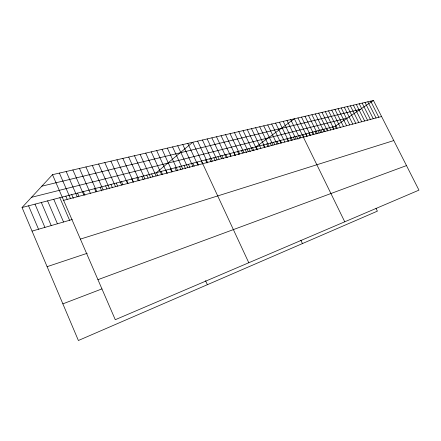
<?xml version="1.0" encoding="UTF-8"?>
<svg xmlns="http://www.w3.org/2000/svg" width="441" height="441" viewBox="0 0 441 441"><rect width="100%" height="100%" fill="white"/><g stroke="black" fill="none" stroke-linecap="round" stroke-linejoin="round"><path stroke-width="0.66" d="M376.019 208.367L377.397 211.145L78.388 340.496L22.05 207.507L52.496 174.675L373.455 100.504L418.95 190.137L115.277 319.708L52.496 174.675M22.05 207.507L335.221 126.242L373.455 100.504M62.865 303.86L101.97 288.894M97.946 279.677L406.492 165.59M47.115 266.667L87.23 253.277M80.383 239.105L393.785 140.563M32.05 231.106L72.236 219.508M63.614 200.357L381.581 116.518M31.493 197.32L347.348 118.078M41.829 186.179L360.336 109.335M370.672 101.143L378.83 117.245M367.855 101.794L376.052 117.979M365.016 102.45L373.24 118.717M362.149 103.117L370.401 119.467M359.25 103.784L367.535 120.222M356.322 104.462L364.641 120.988M353.362 105.145L361.714 121.755M350.375 105.834L358.759 122.537M347.354 106.535L355.771 123.326M344.3 107.24L352.756 124.119M341.218 107.951L349.702 124.924M338.104 108.673L346.62 125.735M334.951 109.401L343.506 126.556M331.77 110.134L340.358 127.388M328.551 110.878L337.178 128.226M335.221 126.242L336.428 128.673M325.304 111.628L333.958 129.075M332.415 126.969L333.628 129.411M322.013 112.389L330.8 130.161M326.726 128.447L327.944 130.911M318.689 113.155L327.42 130.801M323.843 129.196L325.017 131.578M315.332 113.932L324.096 131.677M320.927 129.952L322.106 132.35M311.936 114.721L320.734 132.565M317.989 130.718L319.174 133.121M308.502 115.514L317.333 133.458M315.017 131.484L316.208 133.904M305.029 116.314L313.898 134.367M312.019 132.267L313.209 134.692M301.517 117.124L310.425 135.282M308.992 133.05L310.188 135.492M305.933 133.844L307.134 136.297M297.967 117.945L306.908 136.208M302.846 134.643L304.053 137.112M344.746 221.795L294.373 118.778L256.171 146.754L257.643 149.841M299.726 135.453L300.894 137.846M290.702 119.627L299.72 138.105M296.578 136.269L298.039 139.273M286.986 120.487L296.043 139.075M293.392 137.096L294.571 139.51M283.227 121.352L292.322 140.056M290.178 137.934L291.358 140.359M279.423 122.234L288.557 141.048M286.937 138.772L288.116 141.214M275.575 123.122L284.842 142.074M280.344 140.486L281.534 142.95M271.684 124.02L280.895 143.066M276.998 141.352L278.194 143.832M267.742 124.93L276.992 144.097M273.613 142.228L274.771 144.631M263.757 125.85L273.045 145.139M270.195 143.116L271.358 145.53M259.721 126.788L269.049 146.191M266.744 144.014L267.913 146.44M255.637 127.73L265.008 147.255M263.255 144.918L264.429 147.36M251.502 128.684L260.912 148.336M300.861 240.235L302.454 243.564M247.313 129.654L256.767 149.427M252.528 147.702L254.01 150.805M243.079 130.63L252.572 150.535M248.851 148.656L250.284 151.671M238.785 131.622L248.322 151.654M245.13 149.62L246.569 152.652M234.441 132.625L244.016 152.79M241.365 150.596L242.522 153.033M230.042 133.645L239.661 153.937M237.567 151.583L239.016 154.648M225.588 134.676L235.246 155.105M233.719 152.58L235.174 155.662M229.833 153.589L231.001 156.07M221.073 135.718L230.781 156.279M225.902 154.609L227.319 157.624M216.503 136.771L226.25 157.476M221.922 155.64L223.35 158.672M211.878 137.84L221.663 158.683M217.904 156.687L219.05 159.124M207.187 138.926L217.022 159.907M213.835 157.74L215.274 160.811M202.436 140.023L212.314 161.152M209.723 158.81L211.167 161.897M197.623 141.137L207.54 162.409M205.567 159.885L207.011 162.994M248.79 262.742L192.745 142.261L156.412 172.64L157.834 175.761M201.355 160.982L202.761 164.002M197.099 162.084L198.511 165.127M187.8 143.408L197.811 164.973M192.789 163.203L194.205 166.263M182.789 144.565L192.844 166.285M188.428 164.333L189.856 167.415M177.712 145.739L187.811 167.613M184.018 165.48L185.446 168.578M172.563 146.925L182.706 168.958M179.559 166.637L180.992 169.752M167.343 148.132L177.536 170.32M175.038 167.806L176.433 170.849M162.056 149.356L172.293 171.703M170.469 168.991L171.869 172.051M165.838 170.193L167.244 173.274M156.687 150.596L166.974 173.104M161.158 171.411L162.569 174.509M151.252 151.853L161.582 174.526M205.545 280.691L207.369 284.699M145.734 153.126L156.108 175.97M151.616 173.886L152.994 176.929M140.139 154.422L150.563 177.431M146.754 175.149L148.137 178.208M134.461 155.734L144.935 178.914M141.831 176.422L143.226 179.509M128.7 157.062L139.224 180.424M136.848 177.717L138.248 180.821M122.863 158.413L133.43 181.951M131.804 179.024L133.204 182.15M126.688 180.352L128.055 183.406M116.931 159.785L127.548 183.5M121.512 181.698L122.885 184.768M110.917 161.174L121.584 185.071M116.27 183.059L117.648 186.152M104.815 162.586L115.531 186.67M110.956 184.437L112.339 187.552M98.619 164.013L109.379 188.29M105.575 185.832L106.965 188.969M92.329 165.469L103.139 189.933M100.118 187.249L101.744 190.931M85.94 166.946L96.805 191.603M94.594 188.682L95.956 191.769M79.457 168.445L90.372 193.301M83.316 191.609L84.964 195.369M72.875 169.967L83.84 195.027M77.566 193.097L78.945 196.256M66.189 171.51L77.203 196.774M71.734 194.613L73.349 198.318M59.397 173.081L70.461 198.555M65.825 196.146L67.175 199.26M59.827 197.7L69.59 220.274M53.752 199.277L63.548 222.016M47.589 200.875L57.429 223.78M41.338 202.502L51.217 225.572M35.004 204.144L44.921 227.391M28.571 205.815L38.532 229.237"/></g></svg>
